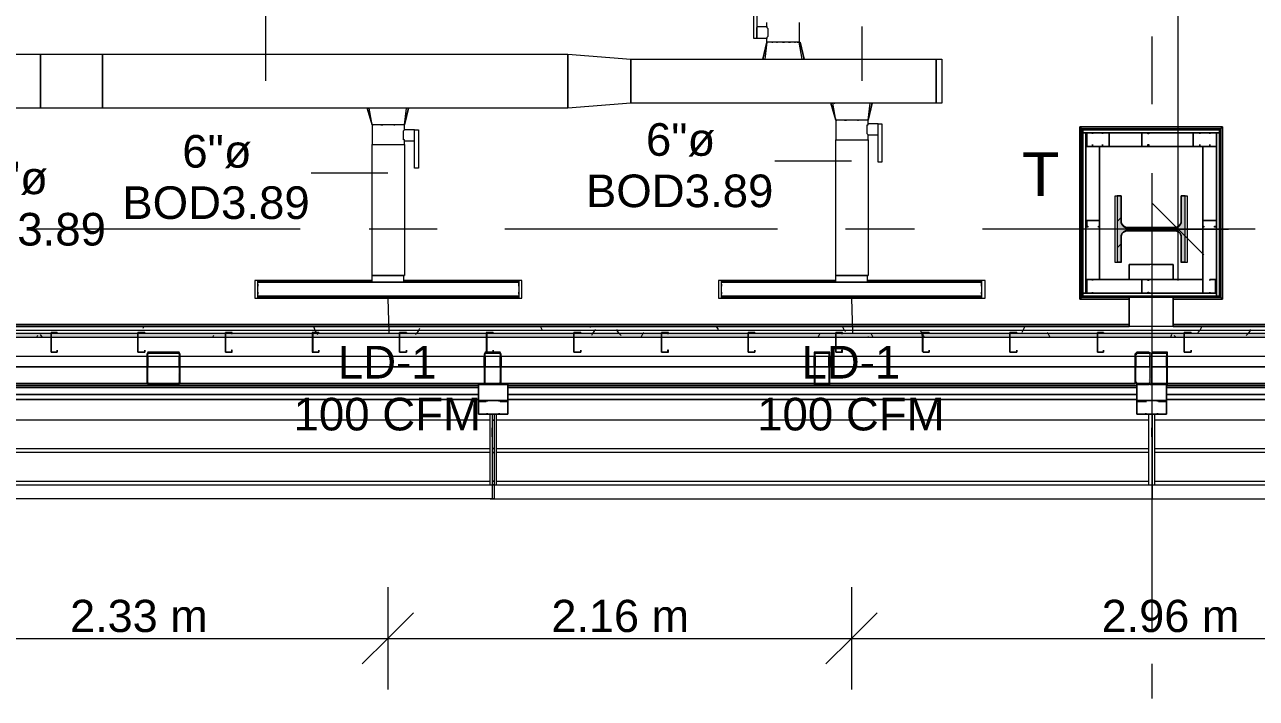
# Model space of a CAD drawing. Header units: metres. Extents: x -2 to 237, y -8 to 52.
# Drawn here: x 19.79 to 25.53, y 7.17 to 10.31 of the extents above; entities that cross this region are included whole.
import ezdxf

# ---------------------------------------------------------------- set-up
doc = ezdxf.new("R2010")
doc.units = ezdxf.units.M
doc.layers.add('HVAC - Ductos', color=5, linetype='Continuous', lineweight=0)
doc.layers.add('PDF2_Text', color=7, linetype='Continuous', lineweight=0)
doc.layers.add('PDF2_Geometry', color=7, linetype='Continuous', lineweight=0, true_color=0xaaaaaa)
doc.layers.add('PDF2_Solid Fills', color=7, linetype='Continuous', lineweight=0, true_color=0xffffff)
doc.styles.add('PDF Helvetica', font='')
doc.styles.get('PDF Helvetica').set_extended_font_data('Helvetica')

msp = doc.modelspace()

# ---------------------------------------------------------------- hatches: boundary and pattern name
at = {"layer": 'PDF2_Solid Fills', "lineweight": 0, "transparency": 33554559}
msp.add_hatch(color=256, dxfattribs=at).paths.add_polyline_path([(24.8958, 9.3878), (24.8958, 9.5161), (24.8775, 9.5161), (24.8775, 9.2092), (24.8958, 9.2092), (24.8958, 9.3374), (24.9004, 9.3466), (24.9096, 9.3558), (25.1615, 9.3558), (25.1753, 9.342), (25.1753, 9.2092), (25.1936, 9.2092), (25.1936, 9.5161), (25.1753, 9.5161), (25.1707, 9.3832), (25.1615, 9.3741), (25.1524, 9.3695), (24.9187, 9.365), (24.9187, 9.3695), (24.9096, 9.3741), (24.905, 9.3787), (24.9004, 9.3787), (24.9004, 9.3878)])
h = msp.add_hatch(color=256, dxfattribs=at)
h.paths.add_polyline_path([(4.4889, 8.8563), (4.4889, 8.8747), (4.2965, 8.8747), (4.2965, 8.8563)])
h.paths.add_polyline_path([(51.1672, 8.8747), (51.1672, 8.8563), (54.0034, 8.8563), (54.0034, 8.8747)])
h.paths.add_polyline_path([(54.0079, 8.8747), (54.0079, 8.8563), (56.033, 8.8563), (56.033, 8.8747)])
h.paths.add_polyline_path([(56.0376, 8.8747), (56.0376, 8.8563), (56.4317, 8.8563), (56.4317, 8.8747)])
h.paths.add_polyline_path([(49.1376, 8.8747), (49.1376, 8.8563), (51.1627, 8.8563), (51.1627, 8.8747)])
h.paths.add_polyline_path([(48.3266, 8.8747), (48.3266, 8.8563), (49.133, 8.8563), (49.133, 8.8747)])
h.paths.add_polyline_path([(46.2969, 8.8747), (46.2969, 8.8563), (48.322, 8.8563), (48.322, 8.8747)])
h.paths.add_polyline_path([(44.2672, 8.8747), (44.2672, 8.8563), (46.2923, 8.8563), (46.2923, 8.8747)])
h.paths.add_polyline_path([(43.4563, 8.8747), (43.4563, 8.8563), (44.2627, 8.8563), (44.2627, 8.8747)])
h.paths.add_polyline_path([(41.4266, 8.8747), (41.4266, 8.8563), (43.4517, 8.8563), (43.4517, 8.8747)])
h.paths.add_polyline_path([(39.3969, 8.8747), (39.3969, 8.8563), (41.422, 8.8563), (41.422, 8.8747)])
h.paths.add_polyline_path([(38.5859, 8.8747), (38.5859, 8.8563), (39.3923, 8.8563), (39.3923, 8.8747)])
h.paths.add_polyline_path([(36.5562, 8.8747), (36.5562, 8.8563), (38.5813, 8.8563), (38.5813, 8.8747)])
h.paths.add_polyline_path([(33.7156, 8.8747), (33.7156, 8.8563), (36.5516, 8.8563), (36.5516, 8.8747)])
h.paths.add_polyline_path([(31.6859, 8.8747), (31.6859, 8.8563), (33.711, 8.8563), (33.711, 8.8747)])
h.paths.add_polyline_path([(28.8453, 8.8747), (28.8453, 8.8563), (31.6813, 8.8563), (31.6813, 8.8747)])
h.paths.add_polyline_path([(26.8155, 8.8747), (26.8155, 8.8563), (28.8407, 8.8563), (28.8407, 8.8747)])
h.paths.add_polyline_path([(26.0046, 8.8747), (26.0046, 8.8563), (26.8109, 8.8563), (26.8109, 8.8747)])
h.paths.add_polyline_path([(23.9749, 8.8747), (23.9749, 8.8563), (26, 8.8563), (26, 8.8747)])
h.paths.add_polyline_path([(21.9452, 8.8747), (21.9452, 8.8563), (23.9703, 8.8563), (23.9703, 8.8747)])
h.paths.add_polyline_path([(21.1343, 8.8747), (21.1343, 8.8563), (21.9406, 8.8563), (21.9406, 8.8747)])
h.paths.add_polyline_path([(19.1046, 8.8747), (19.1046, 8.8563), (21.1297, 8.8563), (21.1297, 8.8747)])
h.paths.add_polyline_path([(17.0748, 8.8747), (17.0748, 8.8563), (19.1, 8.8563), (19.1, 8.8747)])
h.paths.add_polyline_path([(16.2639, 8.8747), (16.2639, 8.8563), (17.0702, 8.8563), (17.0702, 8.8747)])
h.paths.add_polyline_path([(14.2342, 8.8747), (14.2342, 8.8563), (16.2593, 8.8563), (16.2593, 8.8747)])
h.paths.add_polyline_path([(11.3936, 8.8747), (11.3936, 8.8563), (14.2296, 8.8563), (14.2296, 8.8747)])
h.paths.add_polyline_path([(9.3639, 8.8747), (9.3639, 8.8563), (11.389, 8.8563), (11.389, 8.8747)])
h.paths.add_polyline_path([(6.5232, 8.8747), (6.5232, 8.8563), (9.3593, 8.8563), (9.3593, 8.8747)])
h.paths.add_polyline_path([(4.4935, 8.8747), (4.4935, 8.8563), (6.5186, 8.8563), (6.5186, 8.8747)])
h = msp.add_hatch(color=256, dxfattribs=at)
h.paths.add_polyline_path([(20.3646, 8.7876), (20.5157, 8.7831), (20.5157, 8.7876)])
h.paths.add_polyline_path([(20.3646, 8.7785), (20.36, 8.7785), (20.36, 8.6456)])
h.paths.add_polyline_path([(20.5157, 8.7785), (20.5111, 8.7785), (20.5066, 8.6456), (20.3691, 8.641), (20.3691, 8.6456), (20.3646, 8.6456), (20.3646, 8.6365), (20.5111, 8.641)])
h = msp.add_hatch(color=256, dxfattribs=at)
h.paths.add_polyline_path([(21.9406, 8.7876), (22.0094, 8.7831), (22.0094, 8.7876)])
h.paths.add_polyline_path([(22.0048, 8.641), (22.0094, 8.7779), (22.0094, 8.7785), (22.0048, 8.7785), (22.0002, 8.6456), (21.936, 8.641), (22.0048, 8.6365)])
h.paths.add_polyline_path([(21.936, 8.7785), (21.9315, 8.7785), (21.9315, 8.6456)])
h = msp.add_hatch(color=256, dxfattribs=at)
h.paths.add_polyline_path([(23.5351, 8.7876), (23.5396, 8.7831), (23.5396, 8.7876)])
h.paths.add_polyline_path([(23.5396, 8.7785), (23.5351, 8.7785), (23.5351, 8.641), (23.4709, 8.641), (23.4709, 8.7785), (23.4663, 8.7785), (23.4663, 8.6365), (23.5396, 8.6365)])
h.paths.add_polyline_path([(23.4709, 8.7831), (23.4709, 8.7876), (23.4663, 8.7876)])
h.paths.add_polyline_path([(23.5305, 8.7831), (23.5305, 8.7876), (23.4755, 8.7876)])
h = msp.add_hatch(color=256, dxfattribs=at)
h.paths.add_polyline_path([(24.9646, 8.6456), (24.9646, 8.6365), (25.0241, 8.641), (24.9691, 8.6456)])
h.paths.add_polyline_path([(24.96, 8.6456), (24.9646, 8.6502), (24.9691, 8.7831), (25.0287, 8.7831), (25.0241, 8.6456), (25.0333, 8.641), (25.0333, 8.6456), (25.0378, 8.7816), (25.0378, 8.7831), (25.0333, 8.7876), (24.9646, 8.7876), (24.96, 8.7831)])
h = msp.add_hatch(color=256, dxfattribs=at)
h.paths.add_polyline_path([(25.0424, 8.6456), (25.0379, 8.6456), (25.0379, 8.6365), (25.1112, 8.6365), (25.1111, 8.7785), (25.1066, 8.7785), (25.1066, 8.641)])
h.paths.add_polyline_path([(25.102, 8.7831), (25.102, 8.7876), (25.0379, 8.7876)])
h.paths.add_polyline_path([(25.1066, 8.7876), (25.1111, 8.7831), (25.1112, 8.7876)])

# ---------------------------------------------------------------- linework, layer by layer
at = {"layer": 'HVAC - Ductos', "lineweight": 0}
for points in [[(25.1615, 9.1221), (25.1615, 12.4576)], [(20.9144, 10.0522), (20.9144, 10.4554)], [(23.3976, 10.3225), (23.3976, 10.2308), (23.393, 10.2308), (23.3885, 10.2308), (23.3793, 10.2308), (23.3609, 10.2308), (23.3427, 10.2308), (23.3243, 10.2308), (23.306, 10.2308), (23.2876, 10.2308), (23.2693, 10.2308), (23.2602, 10.2308), (23.2556, 10.2308), (23.251, 10.2308), (23.2464, 10.2308), (23.2464, 10.2492), (23.2006, 10.2492), (23.1868, 10.2492), (23.1868, 10.4279)], [(23.2006, 10.4279), (23.2006, 10.2492)], [(23.2006, 10.3042), (23.2464, 10.3042), (23.2464, 10.3225)], [(23.2006, 10.2538), (23.2006, 10.2583), (23.2006, 10.2629), (23.2006, 10.2721), (23.2006, 10.2767), (23.2006, 10.2813), (23.2006, 10.2905), (23.2006, 10.295), (23.2006, 10.2996)], [(23.2464, 10.3042), (23.2464, 10.2996), (23.251, 10.295), (23.251, 10.2905), (23.251, 10.2813), (23.251, 10.2721), (23.251, 10.2629), (23.251, 10.2583), (23.2464, 10.2538), (23.2464, 10.2492)], [(23.6908, 10.0522), (23.6908, 10.3042)], [(23.2281, 10.153), (23.2464, 10.2308), (23.2281, 10.153)], [(23.2464, 10.2308), (23.2372, 10.153), (23.2418, 10.153), (23.2464, 10.153)], [(23.2693, 10.2308), (23.2739, 10.2308)], [(23.3197, 10.2308), (23.3243, 10.2308), (23.3289, 10.2308)], [(23.3473, 10.2308), (23.3518, 10.2308), (23.3564, 10.2308), (23.3518, 10.2308)], [(23.3747, 10.2308), (23.3793, 10.2308)], [(23.3885, 10.2308), (23.393, 10.2308)], [(23.3976, 10.153), (23.4068, 10.153), (23.4113, 10.153), (23.3976, 10.2308), (23.4022, 10.2308)], [(19.8651, 10.1759), (20.1538, 10.1759)], [(19.8651, 9.9239), (19.8651, 10.1759)], [(20.1538, 10.1759), (20.1538, 9.9239)], [(23.251, 10.153), (23.2693, 10.153), (23.2739, 10.153)], [(23.2785, 10.153), (23.2922, 10.153), (23.3014, 10.153), (23.306, 10.153)], [(23.2785, 10.153), (23.2785, 10.153)], [(23.3106, 10.153), (23.3335, 10.153), (23.3381, 10.153), (23.3427, 10.153), (23.3564, 10.153), (23.3655, 10.153), (23.3701, 10.153), (23.3793, 10.153), (23.393, 10.153)], [(20.1538, 9.9239), (19.8651, 9.9239)], [(21.4092, 9.9239), (21.4, 9.9239), (21.3954, 9.9239), (21.3908, 9.9239), (21.3862, 9.9239), (21.3908, 9.9239)], [(21.3862, 9.9239), (21.4092, 9.846), (21.3862, 9.9239)], [(21.4092, 9.846), (21.4138, 9.846), (21.4092, 9.846), (21.3954, 9.9239)], [(21.5741, 9.9239), (21.5787, 9.9239), (21.5604, 9.846), (21.5558, 9.846), (21.5512, 9.846), (21.5374, 9.846), (21.5237, 9.846), (21.5054, 9.846), (21.4824, 9.846), (21.4642, 9.846), (21.4458, 9.846), (21.4275, 9.846), (21.4184, 9.846), (21.4138, 9.846), (21.4092, 9.846), (21.4092, 9.7543), (21.4184, 9.7543), (21.4275, 9.7543), (21.4458, 9.7543), (21.4642, 9.7543), (21.4824, 9.7543), (21.5054, 9.7543), (21.5237, 9.7543), (21.5374, 9.7543), (21.5512, 9.7543), (21.5558, 9.7543), (21.5604, 9.7543), (21.5604, 9.145), (21.5558, 9.145), (21.5512, 9.145), (21.5374, 9.145), (21.5237, 9.145), (21.5054, 9.145), (21.4824, 9.145), (21.4642, 9.145), (21.4458, 9.145), (21.4275, 9.145), (21.4184, 9.145), (21.4092, 9.145), (21.4184, 9.145), (21.432, 9.145), (21.4458, 9.145), (21.4642, 9.145), (21.4824, 9.145), (21.5008, 9.145), (21.5191, 9.145), (21.5374, 9.145), (21.5466, 9.145), (21.5558, 9.145), (21.5558, 9.1129), (21.5466, 9.1129), (21.5374, 9.1129), (21.5191, 9.1129), (21.5008, 9.1129), (21.4824, 9.1129), (21.4642, 9.1129), (21.4458, 9.1129), (21.432, 9.1129), (21.4184, 9.1129), (21.4092, 9.1129), (21.4092, 9.145), (21.4092, 9.7543), (21.4184, 9.7543), (21.4275, 9.7543), (21.4458, 9.7543), (21.4642, 9.7543), (21.4824, 9.7543), (21.5054, 9.7543), (21.5237, 9.7543), (21.5374, 9.7543), (21.5512, 9.7543), (21.5558, 9.7543), (21.5604, 9.7543), (21.5604, 9.7727), (21.6062, 9.7727), (21.6062, 9.7773), (21.6062, 9.7819), (21.6062, 9.7865), (21.6062, 9.791), (21.6062, 9.8002), (21.6062, 9.8047), (21.6062, 9.8093), (21.6062, 9.8185), (21.6062, 9.8231), (21.5604, 9.8231), (21.5604, 9.846), (21.5695, 9.9239)], [(21.432, 9.9239), (21.4275, 9.9239), (21.4138, 9.9239)], [(21.4962, 9.9239), (21.4733, 9.9239), (21.4687, 9.9239), (21.4642, 9.9239), (21.4504, 9.9239), (21.4412, 9.9239), (21.4366, 9.9239)], [(21.5558, 9.9239), (21.5374, 9.9239), (21.5329, 9.9239), (21.5283, 9.9239), (21.5191, 9.9239), (21.5054, 9.9239), (21.5008, 9.9239)], [(21.5604, 9.846), (21.5787, 9.9239), (21.5741, 9.9239), (21.5695, 9.9239), (21.5604, 9.9239)], [(23.5671, 9.9468), (23.558, 9.9468), (23.5534, 9.9468), (23.5488, 9.9468), (23.5442, 9.9468), (23.5488, 9.9468)], [(23.5442, 9.9468), (23.5671, 9.8689), (23.5442, 9.9468)], [(23.5671, 9.8689), (23.5717, 9.8689), (23.5671, 9.8689), (23.5534, 9.9468)], [(23.558, 9.9468), (23.5625, 9.9468)], [(23.7321, 9.9468), (23.7366, 9.9468), (23.7184, 9.8689), (23.7138, 9.8689), (23.7092, 9.8689), (23.6954, 9.8689), (23.6771, 9.8689), (23.6588, 9.8689), (23.6404, 9.8689), (23.6222, 9.8689), (23.6038, 9.8689), (23.5855, 9.8689), (23.5763, 9.8689), (23.5717, 9.8689), (23.5671, 9.8689), (23.5671, 9.7773), (23.5763, 9.7773), (23.5855, 9.7773), (23.6038, 9.7773), (23.6222, 9.7773), (23.6404, 9.7773), (23.6588, 9.7773), (23.6771, 9.7773), (23.6954, 9.7773), (23.7092, 9.7773), (23.7138, 9.7773), (23.7184, 9.7773), (23.7184, 9.145), (23.7138, 9.145), (23.7092, 9.145), (23.6954, 9.145), (23.6771, 9.145), (23.6588, 9.145), (23.6404, 9.145), (23.6222, 9.145), (23.6038, 9.145), (23.5855, 9.145), (23.5763, 9.145), (23.5671, 9.145), (23.5763, 9.145), (23.59, 9.145), (23.6038, 9.145), (23.6222, 9.145), (23.6404, 9.145), (23.6588, 9.145), (23.6771, 9.145), (23.6954, 9.145), (23.7046, 9.145), (23.7138, 9.145), (23.7138, 9.1129), (23.7046, 9.1129), (23.6954, 9.1129), (23.6771, 9.1129), (23.6588, 9.1129), (23.6404, 9.1129), (23.6222, 9.1129), (23.6038, 9.1129), (23.59, 9.1129), (23.5763, 9.1129), (23.5671, 9.1129), (23.5671, 9.145), (23.5671, 9.7773), (23.5763, 9.7773), (23.5855, 9.7773), (23.6038, 9.7773), (23.6222, 9.7773), (23.6404, 9.7773), (23.6588, 9.7773), (23.6771, 9.7773), (23.6954, 9.7773), (23.7092, 9.7773), (23.7138, 9.7773), (23.7184, 9.7773), (23.7184, 9.8002), (23.7642, 9.8002), (23.7642, 9.8047), (23.7642, 9.8093), (23.7642, 9.8185), (23.7642, 9.8231), (23.7642, 9.8323), (23.7642, 9.8369), (23.7642, 9.8414), (23.7642, 9.846), (23.7642, 9.8505), (23.7184, 9.8505), (23.7184, 9.8689), (23.7275, 9.9468)], [(23.59, 9.9468), (23.5855, 9.9468), (23.5717, 9.9468)], [(23.6542, 9.9468), (23.6313, 9.9468), (23.6267, 9.9468), (23.6222, 9.9468), (23.6084, 9.9468), (23.5992, 9.9468), (23.5946, 9.9468)], [(23.7184, 9.8689), (23.7366, 9.9468), (23.7321, 9.9468), (23.7275, 9.9468), (23.7138, 9.9468), (23.6954, 9.9468), (23.6908, 9.9468), (23.6862, 9.9468), (23.6771, 9.9468), (23.6634, 9.9468), (23.6588, 9.9468)], [(23.6404, 9.8689), (23.6404, 9.8689)], [(23.6404, 9.8689), (23.6404, 9.8689)], [(21.5604, 9.7727), (21.5604, 9.7773), (21.5558, 9.7773), (21.5558, 9.7865), (21.5558, 9.7956), (21.5558, 9.8047), (21.5558, 9.8139), (21.5558, 9.8185), (21.5604, 9.8231)], [(23.7184, 9.8002), (23.7138, 9.8047), (23.7138, 9.8093), (23.7138, 9.8185), (23.7138, 9.8277), (23.7138, 9.8369), (23.7138, 9.846), (23.7184, 9.846), (23.7184, 9.8505)], [(23.6404, 9.6765), (23.2831, 9.6765)], [(21.4824, 9.6215), (21.1251, 9.6215)], [(25.0424, 9.4794), (25.1615, 9.3604), (25.2807, 9.2412)], [(24.9233, 9.3604), (25.1615, 9.3604), (25.3952, 9.3604)], [(20.8777, 9.0992), (20.8777, 9.1221), (20.8777, 9.1175), (21.4092, 9.1175)], [(21.4092, 9.1221), (20.8777, 9.1221)], [(21.5558, 9.145), (21.5604, 9.145)], [(22.0918, 9.0992), (22.0918, 9.1221), (22.0918, 9.1175), (21.5558, 9.1175)], [(22.0918, 9.1221), (21.5558, 9.1221)], [(23.0357, 9.0992), (23.0357, 9.1221), (23.0357, 9.1175), (23.5671, 9.1175)], [(23.5671, 9.1221), (23.0357, 9.1221)], [(23.7138, 9.145), (23.7184, 9.145)], [(24.2452, 9.0992), (24.2452, 9.1221), (24.2452, 9.1175), (23.7138, 9.1175)], [(24.2452, 9.1221), (23.7138, 9.1221)], [(22.0918, 9.0625), (22.0918, 9.0396), (22.0918, 9.0442), (20.8777, 9.0442), (20.8777, 9.0396), (20.8777, 9.0625)], [(24.2452, 9.0625), (24.2452, 9.0396), (24.2452, 9.0442), (23.0357, 9.0442), (23.0357, 9.0396), (23.0357, 9.0625)], [(20.8777, 9.0396), (22.0918, 9.0396)], [(21.4824, 9.0396), (21.487, 8.8792)], [(23.0357, 9.0396), (24.2452, 9.0396)], [(23.6404, 9.0396), (23.645, 8.8792)]]:
    msp.add_lwpolyline(points, dxfattribs=at)
for points in [[(23.2968, 10.2308), (23.2922, 10.2308)], [(23.4159, 10.153), (23.4205, 10.153), (23.4022, 10.2308), (23.4205, 10.153)], [(19.8651, 9.9239), (17.5972, 9.9239), (17.5972, 10.1759), (19.8651, 10.1759)], [(20.1538, 10.1759), (22.3209, 10.1759), (22.3209, 9.9239), (20.1538, 9.9239)], [(22.6142, 9.9468), (22.3209, 9.9239), (22.3209, 10.1759), (22.6142, 10.153)], [(22.6142, 10.153), (24.0345, 10.153), (24.0345, 9.9468), (22.6142, 9.9468)], [(23.2281, 10.153), (23.2327, 10.153)], [(24.0619, 10.153), (24.0619, 9.9468), (24.0345, 9.9468), (24.0345, 10.153)], [(23.6084, 9.8689), (23.613, 9.8689), (23.6176, 9.8689), (23.613, 9.8689)], [(23.6679, 9.8689), (23.6725, 9.8689)], [(21.4504, 9.846), (21.455, 9.846), (21.4596, 9.846), (21.455, 9.846)], [(21.51, 9.846), (21.5146, 9.846)], [(21.6245, 9.6444), (21.6062, 9.6444), (21.6062, 9.8231), (21.6245, 9.8231)], [(23.7825, 9.6719), (23.7642, 9.6719), (23.7642, 9.8505), (23.7825, 9.8505)], [(20.864, 9.0396), (20.8777, 9.0396), (20.8777, 9.1221), (20.864, 9.1221)], [(22.1056, 9.0396), (22.1056, 9.1221), (22.0918, 9.1221), (22.0918, 9.0396)], [(23.0219, 9.0396), (23.0357, 9.0396), (23.0357, 9.1221), (23.0219, 9.1221)], [(24.2636, 9.0396), (24.2636, 9.1221), (24.2452, 9.1221), (24.2452, 9.0396)], [(20.8777, 9.1129), (22.0918, 9.1129), (20.8777, 9.1129), (22.0918, 9.1129), (22.0918, 9.0488), (20.8777, 9.0488)], [(20.8777, 9.1038), (20.8777, 9.0992), (20.8777, 9.0946), (20.8777, 9.0992)], [(20.8777, 9.0671), (20.8777, 9.0625), (20.8777, 9.058), (20.8777, 9.0625)], [(22.0918, 9.0946), (22.0918, 9.0992), (22.0918, 9.1038), (22.0918, 9.0992)], [(22.0918, 9.058), (22.0918, 9.0625), (22.0918, 9.0671), (22.0918, 9.0625)], [(23.0357, 9.1129), (24.2452, 9.1129), (23.0357, 9.1129), (24.2452, 9.1129), (24.2452, 9.0488), (23.0357, 9.0488)], [(23.0357, 9.1038), (23.0357, 9.0992), (23.0357, 9.0946), (23.0357, 9.0992)], [(23.0357, 9.0671), (23.0357, 9.0625), (23.0357, 9.058), (23.0357, 9.0625)], [(24.2452, 9.0946), (24.2452, 9.0992), (24.2452, 9.1038), (24.2452, 9.0992)], [(24.2452, 9.058), (24.2452, 9.0625), (24.2452, 9.0671), (24.2452, 9.0625)]]:
    msp.add_lwpolyline(points, close=True, dxfattribs=at)
at = {"layer": 'HVAC - Ductos', "color": 252, "lineweight": 0, "true_color": 0x939598}
for points in [[(21.4824, 7.6926), (21.4824, 7.4543), (21.4824, 7.2161)], [(23.6404, 7.6926), (23.6404, 7.4543), (23.6404, 7.2161)], [(21.6016, 7.5735), (21.4824, 7.4543), (21.3633, 7.3352)], [(23.7596, 7.5735), (23.6404, 7.4543), (23.5213, 7.3352)], [(5.2404, 7.4543), (6.6423, 7.4543), (7.9252, 7.4543), (10.0741, 7.4543), (12.2457, 7.4543), (14.445, 7.4543), (15.8378, 7.4543), (17.1253, 7.4543), (19.1596, 7.4543), (21.4824, 7.4543), (23.6404, 7.4543), (26.6002, 7.4543)]]:
    msp.add_lwpolyline(points, dxfattribs=at)
at = {"layer": 'PDF2_Geometry', "lineweight": 0}
for points in [[(25.0379, 10.2583), (25.0379, 9.9422)], [(24.7126, 9.8277), (24.7126, 9.0442)], [(24.7126, 9.8277), (24.7126, 9.0442)], [(25.3586, 9.8277), (24.7126, 9.8277)], [(25.3586, 9.8277), (24.7126, 9.8277)], [(24.7172, 9.8231), (24.7172, 9.0488), (24.7172, 9.8231)], [(24.7355, 9.8093), (24.7355, 9.8093)], [(24.763, 9.8047), (24.763, 9.8047)], [(24.8088, 9.8047), (24.8088, 9.8047)], [(24.9921, 9.8093), (24.9921, 9.8093)], [(24.9921, 9.8093), (24.9921, 9.8093)], [(25.2303, 9.8093), (25.2303, 9.8093)], [(25.2303, 9.8093), (25.2303, 9.8093)], [(25.2624, 9.8047), (25.2624, 9.8047)], [(25.3082, 9.8047), (25.3082, 9.8047)], [(25.354, 9.8231), (25.354, 9.8231)], [(25.354, 9.0442), (25.354, 9.8231), (25.354, 9.0442)], [(24.763, 9.7543), (24.763, 9.7543)], [(24.8088, 9.7543), (24.8088, 9.7543)], [(25.2624, 9.7543), (25.2624, 9.7543)], [(25.3082, 9.7543), (25.3082, 9.7543)], [(25.0379, 9.6215), (25.0379, 7.9675)], [(31.0811, 9.484), (31.0811, 8.9068), (25.1387, 8.9068), (31.0811, 8.9068), (25.1387, 8.9068), (31.0811, 8.9068), (25.1387, 8.9068)], [(24.8775, 9.397), (24.8958, 9.4153)], [(21.0747, 9.3604), (19.8056, 9.3604)], [(21.7115, 9.3604), (21.3954, 9.3604)], [(23.2968, 9.3604), (22.0277, 9.3604)], [(23.9337, 9.3604), (23.613, 9.3604)], [(25.5189, 9.3604), (24.2498, 9.3604)], [(24.7355, 9.4016), (24.7355, 9.4016)], [(24.795, 9.4016), (24.795, 9.4016)], [(24.795, 9.4016), (24.795, 9.4016)], [(24.96, 9.3558), (24.9691, 9.365)], [(25.2762, 9.4016), (25.2762, 9.4016)], [(25.2762, 9.4016), (25.2762, 9.4016)], [(24.8775, 9.2733), (24.8958, 9.2916)], [(25.0562, 9.1954), (25.0516, 9.1954), (25.047, 9.1954), (25.0424, 9.1954), (25.047, 9.1954), (25.0516, 9.1954), (25.0562, 9.1954), (25.1387, 9.1954), (24.9325, 9.1954), (25.0149, 9.1954), (25.0195, 9.1954), (25.0241, 9.1954), (25.0287, 9.1954), (25.0241, 9.1954), (25.0195, 9.1954), (25.0149, 9.1954)], [(25.1387, 9.1267), (25.1387, 9.1954), (25.1387, 9.1267)], [(25.1936, 9.2091), (25.1936, 9.2091)], [(24.7355, 9.1267), (24.7355, 9.1267)], [(24.763, 9.1221), (24.763, 9.1221)], [(24.9921, 9.1267), (24.9921, 9.1267)], [(24.9921, 9.1267), (24.9921, 9.1267)], [(25.3082, 9.1221), (25.3082, 9.1221)], [(25.3357, 9.1267), (25.3357, 9.1267)], [(24.763, 9.0671), (24.763, 9.0671)], [(25.3082, 9.0671), (25.3082, 9.0671)], [(24.7172, 9.0488), (24.7172, 9.0488)], [(56.4317, 8.9068), (4.2965, 8.9068)], [(56.4317, 8.8884), (4.2965, 8.8884)], [(15.9386, 8.9068), (24.9325, 8.9068)], [(24.9325, 8.9068), (15.9386, 8.9068)], [(15.9386, 8.9068), (24.9325, 8.9068)], [(24.9325, 8.9068), (15.9386, 8.9068)], [(15.9386, 8.9068), (24.9325, 8.9068)], [(21.1297, 8.8747), (20.7265, 8.8747), (20.3187, 8.8747), (19.9155, 8.8747), (19.5077, 8.8747), (19.1046, 8.8747)], [(21.1297, 8.8563), (20.7265, 8.8563), (20.3187, 8.8563), (19.9155, 8.8563), (19.5077, 8.8563), (19.1046, 8.8563)], [(21.9406, 8.8747), (21.5374, 8.8747), (21.1343, 8.8747)], [(23.9703, 8.8563), (23.5671, 8.8563), (23.1594, 8.8563), (22.7562, 8.8563), (22.3484, 8.8563), (21.9452, 8.8563), (21.5374, 8.8563), (21.1343, 8.8563)], [(23.9703, 8.8747), (23.5671, 8.8747), (23.1594, 8.8747), (22.7562, 8.8747), (22.3484, 8.8747), (21.9452, 8.8747)], [(26, 8.8747), (25.5968, 8.8747), (25.1891, 8.8747), (24.7858, 8.8747), (24.3781, 8.8747), (23.9749, 8.8747)], [(26, 8.8563), (25.5968, 8.8563), (25.1891, 8.8563), (24.7858, 8.8563), (24.3781, 8.8563), (23.9749, 8.8563)], [(20.36, 8.7785), (20.3646, 8.7831)], [(20.3691, 8.7876), (20.3691, 8.7876)], [(21.9452, 8.7876), (21.9406, 8.7876), (21.936, 8.7876), (21.9315, 8.7785), (21.9315, 8.6456), (21.936, 8.6365), (21.9406, 8.6365), (22.0002, 8.6365), (22.0048, 8.6365), (22.0094, 8.6456), (22.0094, 8.7785), (22.0048, 8.7876), (22.0002, 8.7876), (21.9727, 8.7876)], [(4.2965, 8.7693), (56.4317, 8.7693)], [(20.36, 8.7693), (20.36, 8.7189)], [(20.3646, 8.7693), (20.3646, 8.7189)], [(20.5111, 8.7189), (20.5111, 8.7693)], [(20.5157, 8.7189), (20.5157, 8.7693)], [(21.9315, 8.7189), (21.9315, 8.7693)], [(21.936, 8.7693), (21.936, 8.7189)], [(22.0048, 8.7189), (22.0048, 8.7693)], [(22.0094, 8.7693), (22.0094, 8.7189)], [(23.4663, 8.7189), (23.4663, 8.7693)], [(23.4709, 8.7693), (23.4709, 8.7189)], [(23.5351, 8.7189), (23.5351, 8.7693)], [(23.5396, 8.7693), (23.5396, 8.7189)], [(24.96, 8.7693), (24.96, 8.7189)], [(24.9646, 8.7693), (24.9646, 8.7189)], [(25.0287, 8.7189), (25.0287, 8.7693)], [(25.0379, 8.7693), (25.0379, 8.7189)], [(25.1066, 8.7189), (25.1066, 8.7693)], [(25.1111, 8.7189), (25.1111, 8.7693)], [(22.0048, 8.6365), (22.0048, 8.6365)], [(22.0048, 8.6365), (22.0048, 8.6365)], [(25.0241, 8.499), (25.0333, 8.499), (25.0241, 8.499), (25.0104, 8.499), (25.0104, 8.5036), (25.0104, 8.499), (25.0058, 8.499), (25.0104, 8.499), (25.0653, 8.499), (25.0699, 8.499), (25.0653, 8.499), (25.0653, 8.5036), (25.0653, 8.499), (25.0699, 8.499), (25.0653, 8.499), (25.0104, 8.499), (25.0058, 8.499), (25.0104, 8.499), (24.9691, 8.499), (24.9691, 8.5036), (24.9691, 8.554), (24.9691, 8.5585), (24.9691, 8.5631), (24.9691, 8.6319), (24.9691, 8.6365), (24.9691, 8.6319), (24.9691, 8.5631), (24.9691, 8.5585), (24.9691, 8.554), (24.9691, 8.5036), (24.9691, 8.499), (25.0104, 8.499), (25.0653, 8.499), (25.0562, 8.499), (25.0653, 8.499), (25.0516, 8.499), (25.0379, 8.499), (25.0424, 8.499)], [(25.0287, 8.6365), (25.0424, 8.6365), (25.0287, 8.6365)], [(25.0287, 8.6365), (25.0424, 8.6365), (25.0287, 8.6365)], [(20.3966, 8.5677), (20.4745, 8.5677)], [(21.904, 8.5631), (21.904, 8.5631)], [(21.904, 8.5631), (21.904, 8.5631)], [(21.904, 8.5585), (21.904, 8.5585)], [(21.904, 8.5585), (21.904, 8.5585)], [(21.9452, 8.5585), (21.9452, 8.5631)], [(21.9452, 8.5585), (21.9452, 8.5631)], [(21.9452, 8.5631), (21.9452, 8.5585)], [(21.9452, 8.5631), (21.9452, 8.5585)], [(22.0002, 8.5585), (22.0002, 8.5631)], [(22.0002, 8.5585), (22.0002, 8.5631)], [(22.0002, 8.5585), (22.0002, 8.5631)], [(22.0002, 8.5585), (22.0002, 8.5631)], [(22.0414, 8.5631), (22.0414, 8.5631)], [(22.0414, 8.5631), (22.0414, 8.5631)], [(22.0414, 8.5585), (22.0414, 8.5585)], [(22.0414, 8.5585), (22.0414, 8.5585)], [(23.4617, 8.5677), (23.5396, 8.5677)], [(24.9691, 8.5631), (24.9691, 8.5631)], [(24.9691, 8.5631), (24.9691, 8.5631)], [(24.9691, 8.5585), (24.9691, 8.5585)], [(24.9691, 8.5585), (24.9691, 8.5585)], [(25.0104, 8.554), (25.0104, 8.5585), (25.0104, 8.5631)], [(25.0104, 8.554), (25.0104, 8.5585), (25.0104, 8.5631)], [(25.0104, 8.5631), (25.0104, 8.5585), (25.0104, 8.554)], [(25.0104, 8.5631), (25.0104, 8.5585), (25.0104, 8.554)], [(25.0653, 8.5585), (25.0653, 8.5631)], [(25.0653, 8.5585), (25.0653, 8.5631)], [(25.0653, 8.5585), (25.0653, 8.5631)], [(25.0653, 8.5585), (25.0653, 8.5631)], [(25.1066, 8.5631), (25.1066, 8.5631)], [(25.1066, 8.5631), (25.1066, 8.5631)], [(25.1066, 8.5585), (25.1066, 8.5585)], [(25.1066, 8.5585), (25.1066, 8.5585)], [(18.9213, 8.499), (18.9213, 8.1691), (21.959, 8.1691), (21.959, 8.499), (21.9682, 8.499), (21.9773, 8.499), (21.9773, 8.1691), (21.9773, 8.1507), (21.9773, 8.137), (21.9773, 8.1233), (21.9773, 8.1141), (21.9773, 8.1049), (18.903, 8.1049), (18.903, 8.1141), (18.903, 8.1233), (18.903, 8.137), (18.903, 8.1507), (18.903, 8.1691), (18.9075, 8.1691)], [(21.9544, 8.499), (21.9452, 8.499), (21.9544, 8.499)], [(21.9544, 8.499), (21.9452, 8.499), (21.9544, 8.499)], [(21.959, 8.499), (21.9682, 8.499), (21.9773, 8.499)], [(21.959, 8.499), (21.959, 8.499)], [(21.959, 8.499), (21.959, 8.499)], [(21.9773, 8.1691), (21.9682, 8.1691), (21.9682, 8.1507), (21.9682, 8.137), (21.9682, 8.1233), (21.9682, 8.1141), (21.9682, 8.1049), (25.0424, 8.1049), (25.0424, 8.1141), (25.0424, 8.1233), (25.0424, 8.137), (25.0424, 8.1507), (25.0424, 8.1691), (25.0424, 8.499), (25.0379, 8.499), (25.0516, 8.499)], [(21.9682, 8.499), (21.9682, 8.1691)], [(21.9864, 8.499), (21.9864, 8.1691), (25.0241, 8.1691), (25.0241, 8.499), (25.0104, 8.499), (25.0104, 8.5036), (25.0104, 8.499), (25.0653, 8.499), (25.0562, 8.499), (25.0653, 8.499), (25.0516, 8.499), (25.0516, 8.1691), (28.0755, 8.1691), (28.0755, 8.499)], [(25.0195, 8.499), (25.0104, 8.499), (25.0195, 8.499)], [(25.0195, 8.499), (25.0104, 8.499), (25.0195, 8.499)], [(25.0241, 8.499), (25.0241, 8.499)], [(25.0241, 8.499), (25.0241, 8.499)], [(25.0379, 8.499), (25.0379, 8.1691)], [(21.959, 8.4715), (18.9213, 8.4715)], [(21.9682, 8.3936), (21.9682, 8.4348)], [(25.0241, 8.4715), (21.9864, 8.4715)], [(25.0379, 8.3936), (25.0379, 8.4348)], [(28.0755, 8.4715), (25.0516, 8.4715)], [(18.9213, 8.3386), (21.959, 8.3386)], [(21.959, 8.3203), (18.9213, 8.3203)], [(21.9864, 8.3386), (25.0241, 8.3386)], [(25.0241, 8.3203), (21.9864, 8.3203)], [(25.0516, 8.3386), (28.0755, 8.3386)], [(28.0755, 8.3203), (25.0516, 8.3203)], [(12.7727, 8.1691), (15.8424, 8.1691), (15.8378, 8.1691), (18.9075, 8.1691), (18.903, 8.1691), (21.9773, 8.1691), (21.9682, 8.1691), (25.0424, 8.1691), (25.0379, 8.1691), (28.0893, 8.1691)], [(18.9213, 8.1874), (21.959, 8.1874)], [(21.9864, 8.1874), (25.0241, 8.1874)], [(25.0424, 8.1691), (25.0379, 8.1691), (25.0379, 8.1507), (25.0379, 8.137), (25.0379, 8.1233), (25.0379, 8.1141), (25.0379, 8.1049), (28.0893, 8.1049)], [(25.0516, 8.1874), (28.0755, 8.1874)], [(21.959, 8.1049), (21.9682, 8.1049)], [(21.959, 8.1049), (21.959, 8.1049)], [(21.9682, 8.1049), (21.9682, 8.1049)], [(21.9773, 8.1049), (21.9864, 8.1049)], [(21.9773, 8.1049), (21.9773, 8.1049)], [(21.9864, 8.1049), (21.9864, 8.1049)], [(25.0241, 8.1049), (25.0379, 8.1049)], [(25.0241, 8.1049), (25.0241, 8.1049)], [(25.0379, 8.1049), (25.0379, 8.1049)], [(25.0424, 8.1049), (25.0516, 8.1049)], [(25.0424, 8.1049), (25.0424, 8.1049)], [(25.0516, 8.1049), (25.0516, 8.1049)]]:
    msp.add_lwpolyline(points, dxfattribs=at)
for points in [[(25.354, 9.8277), (24.7172, 9.8277), (25.354, 9.8277), (25.3586, 9.8277), (25.3632, 9.8323), (25.3632, 9.8369), (25.3678, 9.8369), (24.7034, 9.8369), (24.708, 9.8369), (24.708, 9.8323), (24.7126, 9.8277), (24.7172, 9.8277)], [(25.354, 9.0488), (24.7172, 9.0488), (24.7172, 9.0442), (25.354, 9.0442), (25.354, 9.8277), (25.354, 9.0442), (25.3586, 9.0442), (25.3632, 9.0396), (25.3678, 9.035), (25.3632, 9.0396), (25.3586, 9.0442), (25.354, 9.0442), (25.354, 9.8277), (25.3586, 9.8277), (25.3632, 9.8323), (25.3632, 9.8369), (25.3678, 9.8369), (25.3678, 9.035), (25.3678, 9.8369), (25.3678, 9.035), (25.3678, 9.8369), (24.708, 9.8369), (25.3678, 9.8369), (25.3632, 9.8369), (25.3632, 9.8323), (25.3586, 9.8277), (25.354, 9.8277), (24.7172, 9.8277), (24.7126, 9.8277), (24.708, 9.8323), (24.708, 9.8369), (24.7034, 9.8369), (25.3678, 9.8369), (25.3632, 9.8369), (25.3632, 9.8323), (25.3586, 9.8277), (25.354, 9.8277), (24.7172, 9.8277), (24.7172, 9.0442), (24.9325, 9.0442), (24.7172, 9.0442), (24.7126, 9.0442), (24.708, 9.0396), (24.708, 9.035), (24.7034, 9.035), (24.7034, 9.8369), (24.708, 9.8369), (24.708, 9.8323), (24.7126, 9.8277), (24.7172, 9.8277), (24.7172, 9.0442), (24.7126, 9.0442), (24.708, 9.0396), (24.708, 9.035), (24.7034, 9.035), (24.7034, 9.8369), (24.708, 9.8369), (24.708, 9.8323), (24.7126, 9.8277), (24.7172, 9.8277), (24.7172, 9.0442), (25.2762, 9.0442), (25.354, 9.0442), (25.1387, 9.0442), (25.3586, 9.0442), (25.1387, 9.0442), (25.354, 9.0442), (25.1387, 9.0442), (25.3586, 9.0442), (25.3586, 9.8277), (25.3586, 9.0442), (25.1387, 9.0442), (25.354, 9.0442), (25.3586, 9.0442), (25.3632, 9.0396), (25.3678, 9.035), (25.1387, 9.035), (25.3678, 9.035), (25.3632, 9.0396), (25.3586, 9.0442), (25.354, 9.0442), (25.354, 9.7452), (25.354, 9.8277), (25.354, 9.0442), (25.354, 9.0488), (25.354, 9.8093), (25.3402, 9.8093), (25.3402, 9.0488)], [(24.708, 9.035), (24.708, 9.8369)], [(24.7126, 9.8277), (25.3586, 9.8277)], [(24.7126, 9.0442), (24.7126, 9.8277)], [(24.7172, 9.7452), (24.7172, 9.1267), (24.7172, 9.0442), (24.7172, 9.8277)], [(25.354, 9.8231), (25.354, 9.8277), (24.7172, 9.8277), (24.7172, 9.8231)], [(25.354, 9.8093), (25.354, 9.8231), (24.7172, 9.8231), (24.7172, 9.8093)], [(24.7309, 9.8093), (24.7172, 9.8093), (24.7172, 9.0625), (24.7309, 9.0625)], [(24.7355, 9.7452), (24.7309, 9.7452), (24.7309, 9.7498), (24.7309, 9.8093), (24.7355, 9.8093), (24.763, 9.8093), (24.763, 9.8047), (24.763, 9.8093), (24.7355, 9.8093), (24.7355, 9.7498), (24.7355, 9.7452), (24.763, 9.7452)], [(25.3402, 9.7452), (25.2762, 9.7452), (25.2762, 9.1267), (25.2762, 9.7452), (25.3402, 9.7452), (25.3402, 9.8093), (24.7309, 9.8093), (24.7309, 9.7452), (24.795, 9.7452), (25.2762, 9.7452), (24.795, 9.7452), (24.795, 9.1267), (24.7309, 9.1267), (24.795, 9.1267), (24.795, 9.7452), (24.7309, 9.7452), (24.7309, 9.1267), (24.7309, 9.0625), (25.2762, 9.0625), (25.3402, 9.0625)], [(24.8362, 9.7452), (24.8408, 9.7452), (24.8408, 9.7498), (24.8408, 9.8093), (24.8362, 9.8093), (24.8088, 9.8093), (24.8088, 9.8047), (24.8088, 9.8093), (24.8362, 9.8093), (24.8408, 9.8093), (24.8408, 9.7498), (24.8408, 9.7452), (24.8362, 9.7452), (24.8088, 9.7452)], [(24.9921, 9.7452), (24.9921, 9.7498), (24.9921, 9.8093), (25.0241, 9.8093), (25.0241, 9.8047), (25.0195, 9.8047), (25.0195, 9.8093), (24.9921, 9.8093), (24.9921, 9.7498), (24.9921, 9.7452), (25.0195, 9.7452), (25.0195, 9.7543), (25.0241, 9.7543), (25.0241, 9.7452)], [(25.2303, 9.7452), (25.2303, 9.7498), (25.2303, 9.8093), (25.2624, 9.8093), (25.2624, 9.8047), (25.2624, 9.8093), (25.2303, 9.8093), (25.2303, 9.7498), (25.2303, 9.7452), (25.2624, 9.7452)], [(25.3357, 9.7452), (25.3402, 9.7498), (25.3402, 9.8093), (25.3357, 9.8093), (25.3082, 9.8093), (25.3082, 9.8047), (25.3082, 9.8093), (25.3357, 9.8093), (25.3402, 9.8093), (25.3402, 9.7498), (25.3402, 9.7452), (25.3357, 9.7452), (25.3082, 9.7452)], [(25.3586, 9.8277), (25.3586, 9.0442)], [(24.763, 9.7543), (24.763, 9.7452)], [(24.8088, 9.7543), (24.8088, 9.7452)], [(25.2624, 9.7543), (25.2624, 9.7452)], [(25.3082, 9.7543), (25.3082, 9.7452)], [(25.1753, 9.2045), (25.1753, 9.3283), (25.1707, 9.342), (25.1615, 9.3466), (25.1524, 9.3512), (24.9187, 9.3512), (24.9096, 9.3466), (24.9004, 9.342), (24.8958, 9.3283), (24.8958, 9.2045), (24.8684, 9.2045), (24.8684, 9.5161), (24.8958, 9.5161), (24.8958, 9.3924), (24.9004, 9.3832), (24.9096, 9.3741), (24.9187, 9.3695), (25.1524, 9.3695), (25.1615, 9.3741), (25.1707, 9.3832), (25.1753, 9.3924), (25.1753, 9.5161), (25.2028, 9.5161), (25.2028, 9.2045)], [(25.1936, 9.2091), (25.1936, 9.5161), (25.1753, 9.5161), (25.1753, 9.3878), (25.1707, 9.3787), (25.1615, 9.3695), (25.1524, 9.365), (24.9187, 9.365), (24.9096, 9.3695), (24.9004, 9.3787), (24.8958, 9.3878), (24.8958, 9.5161), (24.8775, 9.5161), (24.8775, 9.2091), (24.8958, 9.2091), (24.8958, 9.3329), (24.9004, 9.342), (24.9096, 9.3512), (24.9187, 9.3558), (25.1524, 9.3558), (25.1615, 9.3512), (25.1707, 9.342), (25.1753, 9.3329), (25.1753, 9.2091)], [(24.7309, 9.4016), (24.7355, 9.4016), (24.795, 9.4016), (24.795, 9.3695), (24.7904, 9.3695), (24.7904, 9.3741), (24.795, 9.3741), (24.795, 9.4016), (24.7355, 9.4016), (24.7355, 9.3741), (24.74, 9.3741), (24.74, 9.3695), (24.7309, 9.3695)], [(25.2762, 9.4016), (25.3357, 9.4016), (25.3402, 9.4016), (25.3402, 9.3695), (25.3311, 9.3695), (25.3311, 9.3741), (25.3402, 9.3741), (25.3402, 9.4016), (25.3357, 9.4016), (25.2762, 9.4016), (25.2762, 9.3741), (25.2807, 9.3741), (25.2807, 9.3695), (25.2762, 9.3695)], [(24.9325, 9.1267), (24.9325, 9.1954)], [(24.7355, 9.0625), (24.7309, 9.0625), (24.7309, 9.0671), (24.7309, 9.1267), (24.7355, 9.1267), (24.763, 9.1267), (24.763, 9.1221), (24.763, 9.1267), (24.7355, 9.1267), (24.7355, 9.0671), (24.7355, 9.0625), (24.763, 9.0625)], [(25.2762, 9.0625), (25.2762, 9.1267), (24.795, 9.1267), (25.2762, 9.1267)], [(24.9921, 9.0625), (24.9921, 9.0671), (24.9921, 9.1267), (25.0241, 9.1267), (25.0241, 9.1221), (25.0195, 9.1221), (25.0195, 9.1267), (24.9921, 9.1267), (24.9921, 9.0671), (24.9921, 9.0625), (25.0195, 9.0625), (25.0195, 9.0671), (25.0241, 9.0671), (25.0241, 9.0625)], [(25.3357, 9.0625), (25.3357, 9.0671), (25.3357, 9.1267), (25.3082, 9.1267), (25.3082, 9.1221), (25.3082, 9.1267), (25.3357, 9.1267), (25.3402, 9.1267), (25.3402, 9.0671), (25.3402, 9.0625), (25.3357, 9.0625), (25.3082, 9.0625)], [(24.7172, 9.0625), (24.7172, 9.0488), (25.3402, 9.0488), (25.3402, 9.0625)], [(24.763, 9.0671), (24.763, 9.0625)], [(25.3082, 9.0671), (25.3082, 9.0625)], [(24.9325, 9.0442), (24.7126, 9.0442), (24.9325, 9.0442), (24.7172, 9.0442), (24.7126, 9.0442), (24.708, 9.0396), (24.708, 9.035), (24.7034, 9.035), (24.9325, 9.035), (24.708, 9.035), (24.9325, 9.035), (24.7034, 9.035), (24.708, 9.035), (24.708, 9.0396), (24.7126, 9.0442), (24.7172, 9.0442)], [(24.9325, 9.0442), (24.7126, 9.0442)], [(24.9325, 8.9068), (24.9325, 9.0442)], [(25.1387, 8.9068), (25.1387, 9.0442)], [(25.3678, 9.035), (25.1387, 9.035)], [(15.9386, 8.9159), (24.9325, 8.9159)], [(25.1387, 8.9159), (31.0811, 8.9159)], [(19.943, 8.8792), (19.9155, 8.8792), (19.9155, 8.7922), (19.9155, 8.7876), (19.943, 8.7876), (19.943, 8.7968), (19.943, 8.7876), (19.9155, 8.7876), (19.9155, 8.7922), (19.9155, 8.8792), (19.943, 8.8792), (19.943, 8.8747)], [(20.3508, 8.8792), (20.3233, 8.8792), (20.3187, 8.8792), (20.3187, 8.7922), (20.3187, 8.7876), (20.3233, 8.7876), (20.3508, 8.7876), (20.3508, 8.7968), (20.3508, 8.7876), (20.3233, 8.7876), (20.3187, 8.7876), (20.3187, 8.7922), (20.3187, 8.8792), (20.3233, 8.8792), (20.3508, 8.8792), (20.3508, 8.8747)], [(20.7586, 8.8792), (20.7265, 8.8792), (20.7265, 8.7922), (20.7265, 8.7876), (20.7586, 8.7876), (20.7586, 8.7968), (20.754, 8.7968), (20.754, 8.7876), (20.7265, 8.7876), (20.7265, 8.7922), (20.7265, 8.8792), (20.754, 8.8792), (20.754, 8.8747), (20.7586, 8.8747)], [(21.1617, 8.8792), (21.1343, 8.8792), (21.1297, 8.8792), (21.1297, 8.7922), (21.1297, 8.7876), (21.1343, 8.7876), (21.1617, 8.7876), (21.1617, 8.7968), (21.1617, 8.7876), (21.1343, 8.7876), (21.1343, 8.7922), (21.1343, 8.8792), (21.1617, 8.8792), (21.1617, 8.8747)], [(21.5695, 8.8792), (21.5374, 8.8792), (21.5374, 8.7922), (21.5374, 8.7876), (21.5695, 8.7876), (21.5695, 8.7968), (21.5695, 8.7876), (21.5374, 8.7876), (21.5374, 8.7922), (21.5374, 8.8792), (21.5695, 8.8792), (21.5695, 8.8747)], [(21.9727, 8.8792), (21.9452, 8.8792), (21.9406, 8.8792), (21.9406, 8.7922), (21.9452, 8.7876), (21.9727, 8.7876), (21.9727, 8.7968), (21.9727, 8.7876), (21.9452, 8.7876), (21.9452, 8.7922), (21.9452, 8.8792), (21.9727, 8.8792), (21.9727, 8.8747)], [(22.3805, 8.8792), (22.3484, 8.8792), (22.3484, 8.7922), (22.3484, 8.7876), (22.3805, 8.7876), (22.3805, 8.7968), (22.3805, 8.7876), (22.3484, 8.7876), (22.3484, 8.7922), (22.3484, 8.8792), (22.3805, 8.8792), (22.3805, 8.8747)], [(22.7883, 8.8792), (22.7562, 8.8792), (22.7562, 8.7922), (22.7562, 8.7876), (22.7883, 8.7876), (22.7883, 8.7968), (22.7837, 8.7968), (22.7837, 8.7876), (22.7562, 8.7876), (22.7562, 8.7922), (22.7562, 8.8792), (22.7837, 8.8792), (22.7837, 8.8747), (22.7883, 8.8747)], [(23.1914, 8.8792), (23.164, 8.8792), (23.1594, 8.8792), (23.1594, 8.7922), (23.1594, 8.7876), (23.164, 8.7876), (23.1914, 8.7876), (23.1914, 8.7968), (23.1914, 8.7876), (23.164, 8.7876), (23.1594, 8.7876), (23.1594, 8.7922), (23.1594, 8.8792), (23.164, 8.8792), (23.1914, 8.8792), (23.1914, 8.8747)], [(23.5992, 8.8792), (23.5671, 8.8792), (23.5671, 8.7922), (23.5671, 8.7876), (23.5992, 8.7876), (23.5992, 8.7968), (23.5946, 8.7968), (23.5946, 8.7876), (23.5671, 8.7876), (23.5671, 8.7922), (23.5671, 8.8792), (23.5946, 8.8792), (23.5946, 8.8747), (23.5992, 8.8747)], [(24.0024, 8.8792), (23.9749, 8.8792), (23.9703, 8.8792), (23.9703, 8.7922), (23.9749, 8.7876), (24.0024, 8.7876), (24.0024, 8.7968), (24.0024, 8.7876), (23.9749, 8.7876), (23.9749, 8.7922), (23.9749, 8.8792), (24.0024, 8.8792), (24.0024, 8.8747)], [(24.4102, 8.8792), (24.3781, 8.8792), (24.3781, 8.7922), (24.3781, 8.7876), (24.4102, 8.7876), (24.4102, 8.7968), (24.4102, 8.7876), (24.3781, 8.7876), (24.3781, 8.7922), (24.3781, 8.8792), (24.4102, 8.8792), (24.4102, 8.8747)], [(24.8134, 8.8792), (24.7858, 8.8792), (24.7858, 8.7922), (24.7858, 8.7876), (24.8134, 8.7876), (24.8134, 8.7968), (24.8134, 8.7876), (24.7858, 8.7876), (24.7858, 8.7922), (24.7858, 8.8792), (24.8134, 8.8792), (24.8134, 8.8747)], [(25.2211, 8.8792), (25.1936, 8.8792), (25.1891, 8.8792), (25.1891, 8.7922), (25.1891, 8.7876), (25.1936, 8.7876), (25.2211, 8.7876), (25.2211, 8.7968), (25.2211, 8.7876), (25.1936, 8.7876), (25.1891, 8.7876), (25.1891, 8.7922), (25.1891, 8.8792), (25.1936, 8.8792), (25.2211, 8.8792), (25.2211, 8.8747)], [(20.5066, 8.7876), (20.3691, 8.7876), (20.3646, 8.7876), (20.36, 8.7785), (20.36, 8.6456), (20.3646, 8.6365), (20.3691, 8.6365), (20.5066, 8.6365), (20.5111, 8.6365), (20.5157, 8.6456), (20.5157, 8.7785), (20.5111, 8.7876)], [(20.3646, 8.7785), (20.3691, 8.7831), (20.5066, 8.7831), (20.5111, 8.7785), (20.5111, 8.6456), (20.5066, 8.641), (20.3691, 8.641), (20.3646, 8.6456)], [(22.0002, 8.641), (21.9406, 8.641), (21.936, 8.641), (21.936, 8.6456), (21.936, 8.7785), (21.936, 8.7831), (21.9406, 8.7831), (22.0002, 8.7831), (22.0048, 8.7785), (22.0048, 8.6456)], [(23.4663, 8.6456), (23.4663, 8.6365), (23.4755, 8.6365), (23.5305, 8.6365), (23.5396, 8.6365), (23.5396, 8.6456), (23.5396, 8.7785), (23.5396, 8.7876), (23.5305, 8.7876), (23.4755, 8.7876), (23.4663, 8.7876), (23.4663, 8.7785)], [(23.5305, 8.641), (23.4755, 8.641), (23.4709, 8.641), (23.4709, 8.6456), (23.4709, 8.7785), (23.4709, 8.7831), (23.4755, 8.7831), (23.5305, 8.7831), (23.5351, 8.7831), (23.5351, 8.7785), (23.5351, 8.6456), (23.5351, 8.641)], [(25.0241, 8.7876), (24.9691, 8.7876), (24.9646, 8.7831), (24.96, 8.7785), (24.96, 8.6456), (24.9646, 8.641), (24.9691, 8.6365), (25.0241, 8.6365), (25.0333, 8.641), (25.0379, 8.6456), (25.0379, 8.7785), (25.0333, 8.7831)], [(24.9646, 8.7785), (24.9691, 8.7785), (24.9691, 8.7831), (25.0241, 8.7831), (25.0287, 8.7785), (25.0287, 8.6456), (25.0241, 8.641), (24.9691, 8.641), (24.9691, 8.6456), (24.9646, 8.6456)], [(25.0424, 8.6365), (25.102, 8.6365), (25.1111, 8.6365), (25.1111, 8.6456), (25.1111, 8.7785), (25.1111, 8.7876), (25.102, 8.7876), (25.0424, 8.7876), (25.0379, 8.7876), (25.0379, 8.7785), (25.0379, 8.6456), (25.0379, 8.6365)], [(25.1066, 8.6456), (25.1066, 8.641), (25.102, 8.641), (25.0424, 8.641), (25.0379, 8.6456), (25.0379, 8.7785), (25.0424, 8.7831), (25.102, 8.7831), (25.1066, 8.7831), (25.1066, 8.7785)], [(18.9442, 8.7189), (20.36, 8.7189)], [(20.5111, 8.7189), (20.4378, 8.7189), (20.3646, 8.7189), (20.4378, 8.7189)], [(21.9315, 8.7189), (20.5157, 8.7189)], [(21.9682, 8.7189), (22.0048, 8.7189), (21.9682, 8.7189), (21.936, 8.7189)], [(22.0094, 8.7189), (23.4663, 8.7189)], [(23.4709, 8.7189), (23.503, 8.7189)], [(23.503, 8.7189), (23.5351, 8.7189)], [(23.5396, 8.7189), (24.96, 8.7189)], [(24.9646, 8.7189), (25.0287, 8.7189)], [(25.1066, 8.7189), (25.0379, 8.7189)], [(26.5452, 8.7189), (25.1111, 8.7189)], [(20.36, 8.641), (18.9396, 8.641), (18.903, 8.641), (18.9396, 8.641)], [(20.4378, 8.6319), (18.9763, 8.6319)], [(20.4378, 8.6227), (18.9763, 8.6227)], [(20.4378, 8.641), (20.3646, 8.641)], [(21.9315, 8.641), (20.5111, 8.641), (20.4378, 8.641), (20.5111, 8.641)], [(21.904, 8.6319), (20.4378, 8.6319)], [(21.904, 8.6227), (20.4378, 8.6227)], [(21.904, 8.6365), (21.936, 8.6365), (21.904, 8.6365), (21.904, 8.6319), (21.904, 8.5631), (21.904, 8.5585), (21.904, 8.554), (21.904, 8.5036), (21.904, 8.499), (21.904, 8.5036), (21.904, 8.554), (21.904, 8.5585), (21.904, 8.5631), (21.904, 8.6319)], [(21.9864, 8.499), (21.9727, 8.499), (21.9864, 8.499), (22.0002, 8.499), (21.991, 8.499), (22.0002, 8.499), (21.9452, 8.499), (21.904, 8.499), (21.9452, 8.499), (21.9406, 8.499), (21.936, 8.499), (21.9406, 8.499), (21.9452, 8.499), (22.0002, 8.499), (22.0048, 8.499), (22.0002, 8.499), (22.0414, 8.499), (22.0414, 8.5036), (22.0414, 8.554), (22.0414, 8.5585), (22.0414, 8.5631), (22.0414, 8.6319), (22.0414, 8.6365), (22.0002, 8.6365), (22.0414, 8.6365), (22.0414, 8.6319), (22.0414, 8.5631), (22.0414, 8.5585), (22.0414, 8.554), (22.0414, 8.5036), (22.0414, 8.499), (22.0002, 8.499), (22.0048, 8.499), (22.0002, 8.499), (21.9452, 8.499), (21.9406, 8.499), (21.936, 8.499), (21.9406, 8.499), (21.9452, 8.499), (21.9452, 8.5036), (21.9452, 8.499), (21.959, 8.499), (21.9452, 8.499), (22.0002, 8.499), (21.991, 8.499), (22.0002, 8.499)], [(21.9682, 8.641), (21.936, 8.641)], [(22.0048, 8.641), (21.9682, 8.641)], [(23.4663, 8.641), (22.0094, 8.641)], [(23.503, 8.6319), (22.0414, 8.6319)], [(23.503, 8.6227), (22.0414, 8.6227)], [(23.503, 8.641), (23.4709, 8.641)], [(23.5351, 8.641), (23.503, 8.641)], [(24.9691, 8.6319), (23.503, 8.6319)], [(24.9691, 8.6227), (23.503, 8.6227)], [(24.96, 8.641), (23.5396, 8.641)], [(25.0241, 8.641), (24.9691, 8.641)], [(25.0287, 8.6365), (25.0424, 8.6365)], [(25.1066, 8.641), (25.0379, 8.641)], [(25.1066, 8.499), (25.0653, 8.499), (25.1066, 8.499), (25.1066, 8.5036), (25.1066, 8.554), (25.1066, 8.5585), (25.1066, 8.5631), (25.1066, 8.6319), (25.1066, 8.6365), (25.1066, 8.6319), (25.1066, 8.5631), (25.1066, 8.5585), (25.1066, 8.554), (25.1066, 8.5036)], [(26.559, 8.6319), (25.1066, 8.6319)], [(26.559, 8.6227), (25.1066, 8.6227)], [(26.5452, 8.641), (25.1111, 8.641)], [(20.4378, 8.5906), (18.9763, 8.5906)], [(20.4378, 8.5677), (21.904, 8.5677), (20.4378, 8.5677), (18.9763, 8.5677)], [(21.904, 8.5906), (20.4378, 8.5906)], [(21.904, 8.5631), (22.0414, 8.5631)], [(21.9406, 8.5585), (21.904, 8.5585)], [(21.9452, 8.5631), (21.9452, 8.5585)], [(21.9452, 8.5585), (21.9452, 8.5631)], [(22.0002, 8.5631), (22.0002, 8.5585)], [(22.0002, 8.5631), (22.0002, 8.5585)], [(22.0414, 8.5585), (22.0048, 8.5585)], [(23.503, 8.5906), (22.0414, 8.5906)], [(23.503, 8.5677), (22.0414, 8.5677)], [(24.9691, 8.5906), (23.503, 8.5906)], [(24.9691, 8.5677), (23.503, 8.5677)], [(24.9691, 8.5631), (25.1066, 8.5631)], [(25.0058, 8.5585), (24.9691, 8.5585)], [(25.0104, 8.5631), (25.0104, 8.5585), (25.0104, 8.554), (25.0104, 8.5585)], [(25.0104, 8.554), (25.0104, 8.5585), (25.0104, 8.5631), (25.0104, 8.5585)], [(25.0653, 8.5631), (25.0653, 8.5585)], [(25.0653, 8.5631), (25.0653, 8.5585)], [(25.1066, 8.5585), (25.0699, 8.5585)], [(26.559, 8.5906), (25.1066, 8.5906)], [(25.1066, 8.5677), (26.559, 8.5677), (28.0206, 8.5677), (26.559, 8.5677)], [(21.9452, 8.499), (21.9452, 8.5036)], [(22.0002, 8.5036), (22.0002, 8.499)], [(22.0002, 8.5036), (22.0002, 8.499)], [(25.0653, 8.5036), (25.0653, 8.499)], [(21.9682, 8.4715), (21.9773, 8.4715)], [(25.0379, 8.4715), (25.0424, 8.4715)], [(21.9773, 8.3386), (21.9682, 8.3386)], [(21.9682, 8.3203), (21.9773, 8.3203)], [(25.0424, 8.3386), (25.0379, 8.3386)], [(25.0379, 8.3203), (25.0424, 8.3203)], [(21.9773, 8.1874), (21.9682, 8.1874)], [(25.0424, 8.1874), (25.0379, 8.1874)]]:
    msp.add_lwpolyline(points, close=True, dxfattribs=at)
at = {"layer": 'PDF2_Geometry', "color": 254, "lineweight": 0, "true_color": 0xeaeaea}
for points in [[(20.3462, 8.9068), (20.3416, 8.8976)], [(21.1571, 8.8701), (21.1526, 8.8747), (21.1526, 8.8792), (21.1435, 8.8884), (21.1389, 8.9022)], [(21.6291, 8.8976), (21.6245, 8.8884), (21.6153, 8.8747), (21.6108, 8.8701)], [(21.7528, 8.9068), (21.7528, 8.9068)], [(22.2018, 8.8884), (22.1926, 8.9068)], [(22.2018, 8.8884), (22.2018, 8.8884)], [(22.4263, 8.9022), (22.4263, 8.9068)], [(22.4492, 8.893), (22.4446, 8.8884), (22.4355, 8.8747), (22.4309, 8.8655)], [(22.5683, 8.8655), (22.5592, 8.8747), (22.55, 8.8884), (22.55, 8.893)], [(23.0219, 8.893), (23.0127, 8.9068)], [(23.613, 8.8838), (23.6084, 8.8884), (23.5992, 8.9068)], [(23.9703, 8.8655), (23.9703, 8.8747), (23.9611, 8.8884)], [(24.4469, 8.9068), (24.4377, 8.8884), (24.4331, 8.8792)], [(25.2716, 8.9068), (25.2624, 8.8884), (25.2532, 8.8792)], [(25.496, 8.893), (25.496, 8.8884), (25.4868, 8.8747), (25.4777, 8.8655)], [(19.8514, 8.8655), (19.8468, 8.8563)], [(19.8743, 8.8563), (19.8651, 8.8701)], [(20.6715, 8.8655), (20.6669, 8.8563)], [(22.6737, 8.8792), (22.6691, 8.8747), (22.66, 8.8563)], [(23.4938, 8.8747), (23.4847, 8.8563)], [(23.4938, 8.8747), (23.4938, 8.8747)], [(23.7184, 8.8609), (23.7184, 8.8563)], [(23.7412, 8.8563), (23.7321, 8.8747)], [(23.9795, 8.8609), (23.9749, 8.8655)], [(24.5659, 8.8563), (24.5568, 8.8747), (24.5522, 8.8792)], [(25.1295, 8.8701), (25.1249, 8.8563)], [(25.1524, 8.8563), (25.1433, 8.8655)]]:
    msp.add_lwpolyline(points, dxfattribs=at)
at = {"layer": 'PDF2_Geometry', "color": 254, "lineweight": 0, "true_color": 0xd2d2d2}
for points in [[(19.9155, 8.8334), (19.9155, 8.8334)], [(20.3187, 8.8563), (20.3187, 8.8609)], [(20.3416, 8.8792), (20.3416, 8.8792)], [(21.9406, 8.8518), (21.9452, 8.8518)], [(21.9682, 8.8792), (21.9727, 8.8792)], [(22.3484, 8.8747), (22.3484, 8.8792)], [(22.353, 8.8792), (22.353, 8.8792)], [(23.9703, 8.8701), (23.9749, 8.8701)], [(23.9795, 8.8792), (23.9841, 8.8792)], [(20.754, 8.7922), (20.7586, 8.7922)], [(20.754, 8.7876), (20.754, 8.7876)], [(22.7608, 8.7876), (22.7653, 8.7876)], [(24.3918, 8.7876), (24.3918, 8.7876)], [(24.7858, 8.7968), (24.7858, 8.8014)]]:
    msp.add_lwpolyline(points, dxfattribs=at)
at = {"layer": 'PDF2_Geometry', "color": 252, "lineweight": 0, "true_color": 0x939598}
for points in [[(25.0379, 7.9675), (25.0379, 7.491)], [(25.0379, 7.3352), (25.0379, 7.1749)]]:
    msp.add_lwpolyline(points, dxfattribs=at)

# ---------------------------------------------------------------- texts
at = {"layer": 'PDF2_Text', "lineweight": 0, "attachment_point": 4, "style": 'PDF Helvetica'}
for s, insert, char_height in [('6"ø', (22.6838, 9.7762), 0.1519), ('6"ø', (20.5257, 9.7212), 0.1519), ('T', (24.434, 9.6167), 0.2047), ('6"ø', (19.5773, 9.5975), 0.1519), ('BOD3.89', (22.4043, 9.5379), 0.1519), ('BOD3.89', (20.2462, 9.4829), 0.1519), ('BOD3.89', (19.2978, 9.3592), 0.1519), ('LD-1', (21.2496, 8.7407), 0.1519), ('LD-1', (23.4077, 8.7407), 0.1519), ('100 CFM', (21.0435, 8.4979), 0.1519), ('100 CFM', (23.2015, 8.4979), 0.1519)]:
    msp.add_mtext(s, dxfattribs=dict(at, insert=insert, char_height=char_height))
at = {"layer": 'PDF2_Text', "color": 252, "lineweight": 0, "true_color": 0x939598, "char_height": 0.15002, "attachment_point": 4, "style": 'PDF Helvetica'}
for s, insert in [('2.33 m', (20.0034, 7.5579)), ('2.16 m', (22.2439, 7.5579)), ('2.96 m', (24.8052, 7.5579))]:
    msp.add_mtext(s, dxfattribs=dict(at, insert=insert))

doc.saveas('drawing.dxf')
